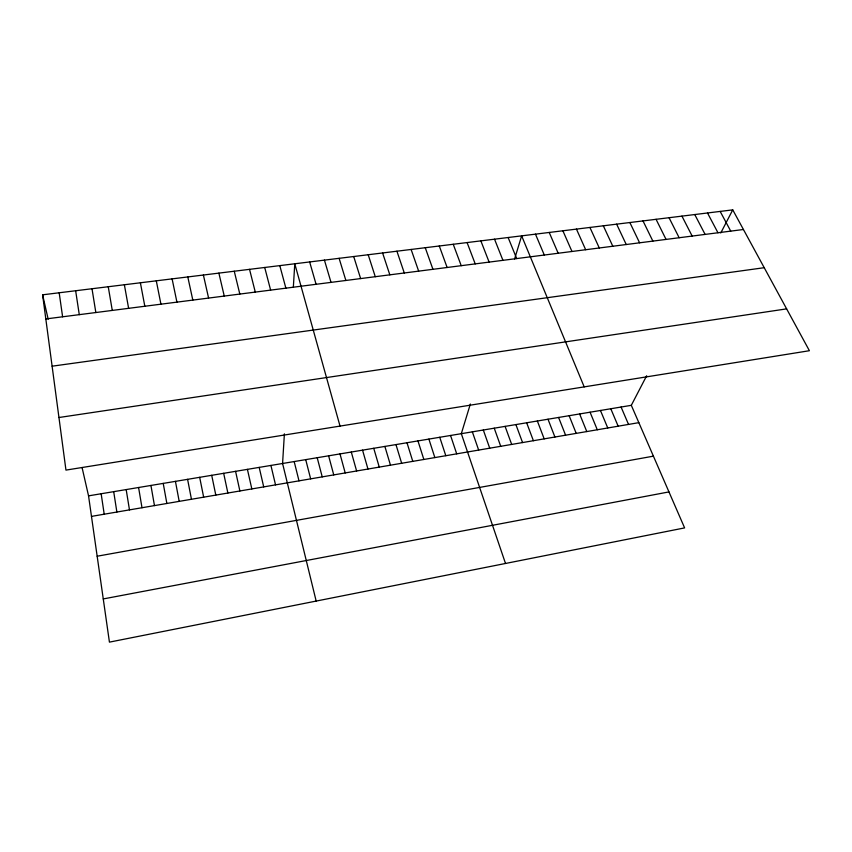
<?xml version="1.0" encoding="UTF-8"?>
<svg xmlns="http://www.w3.org/2000/svg" width="852" height="852" viewBox="0 0 852 852"><rect width="100%" height="100%" fill="white"/><g stroke="black" fill="none" stroke-linecap="round" stroke-linejoin="round"><path stroke-width="1.28" d="M284.387 433.828L282.576 463.488L316.167 601.075M293.333 287.348L294.771 263.779L340.023 426.085M470.357 404.018L461.315 433.679L505.513 563.47M514.597 258.976L521.648 235.855L584.195 386.883M82.069 467.535L88.544 495.853L109.429 642.131L684.614 527.899L631.311 405.328L646.657 375.753M720.771 232.958L732.752 209.869L809.4 350.715L65.955 470.102L42.6 294.813L732.752 209.869M103.262 598.935L668.969 491.913M97.16 556.218L653.409 456.161M91.473 516.387L638.84 422.656M88.544 495.853L631.311 405.328M58.948 417.512L786.63 308.871M52.11 366.19L764.223 267.698M45.816 318.946L743.434 229.497M720.164 211.413L730.739 231.126M707.501 212.979L717.959 232.766M694.763 214.544L705.105 234.417M681.941 216.12L692.165 236.068M669.044 217.707L679.15 237.74M656.061 219.305L666.051 239.423M643.004 220.913L652.866 241.105M629.862 222.532L639.596 242.809M616.635 224.161L626.241 244.524M603.322 225.801L612.812 246.249M589.925 227.452L599.286 247.985M576.442 229.103L585.665 249.732M562.874 230.775L571.969 251.478M549.221 232.458L558.177 253.246M621.076 407.032L628.531 424.424M610.788 408.747L618.169 426.202M535.471 234.151L544.3 255.036M600.447 410.472L607.764 427.981M590.063 412.208L597.295 429.77M508.133 237.516L516.685 258.571M579.626 413.944L586.783 431.57M569.136 415.691L576.208 433.38M494.533 239.188L502.946 260.329M558.592 417.459L565.59 435.202M480.858 240.871L489.123 262.107M547.996 419.216L554.918 437.033M537.356 420.995L544.183 438.865M467.088 242.564L475.214 263.886M526.653 422.784L533.405 440.718M453.232 244.268L461.22 265.686M515.897 424.573L522.564 442.571M439.281 245.983L447.13 267.496M505.098 426.373L511.679 444.435M494.235 428.194L500.731 446.31M425.255 247.719L432.944 269.307M483.318 430.015L489.73 448.195M411.122 249.455L418.662 271.138M472.338 431.836L478.664 450.09M396.915 251.202L404.295 272.981M450.559 435.478L456.704 453.85M382.601 252.969L389.833 274.834M439.749 437.278L445.809 455.713M428.886 439.089L434.85 457.588M368.202 254.737L375.274 276.708M417.959 440.91L423.849 459.473M353.708 256.527L360.63 278.583M406.99 442.742L412.783 461.369M339.117 258.316L345.869 280.478M395.967 444.584L401.665 463.275M384.88 446.427L390.482 465.192M324.431 260.126L331.023 282.374M373.74 448.29L379.257 467.109M309.649 261.947L316.081 284.291M362.547 450.154L367.968 469.047M351.29 452.029L356.615 470.986M339.991 453.914L345.209 472.945M279.797 265.622L285.878 288.168M328.616 455.809L333.75 474.905M317.2 457.716L322.226 476.875M264.716 267.475L270.627 290.127M305.719 459.633L310.65 478.856M249.54 269.339L255.28 292.087M294.174 461.56L299.009 480.858M234.257 271.224L239.817 294.068M270.915 465.437L275.537 484.873M218.879 273.119L224.257 296.07M259.2 467.397L263.715 486.897M42.6 294.813L48.191 319.287M247.41 469.356L251.83 488.931M203.394 275.026L208.591 298.072M235.578 471.337L239.881 490.976M187.802 276.943L192.818 300.096M223.671 473.318L227.867 493.031M172.104 278.87L176.928 302.14M211.711 475.31L215.801 495.097M199.677 477.322L203.66 497.185M156.299 280.819L160.932 304.185M187.589 479.335L191.455 499.272M140.388 282.779L144.829 306.251M175.437 481.359L179.197 501.37M163.222 483.403L166.864 503.479M124.371 284.749L128.62 308.328M150.932 485.448L154.468 505.609M108.247 286.73L112.283 310.426M138.588 487.504L141.996 507.739M126.181 489.58L129.472 509.89M92.005 288.732L95.839 312.535M113.699 491.657L116.873 512.041M75.647 290.745L79.279 314.654M101.154 493.755L104.21 514.214M59.182 292.768L62.611 316.795"/></g></svg>
